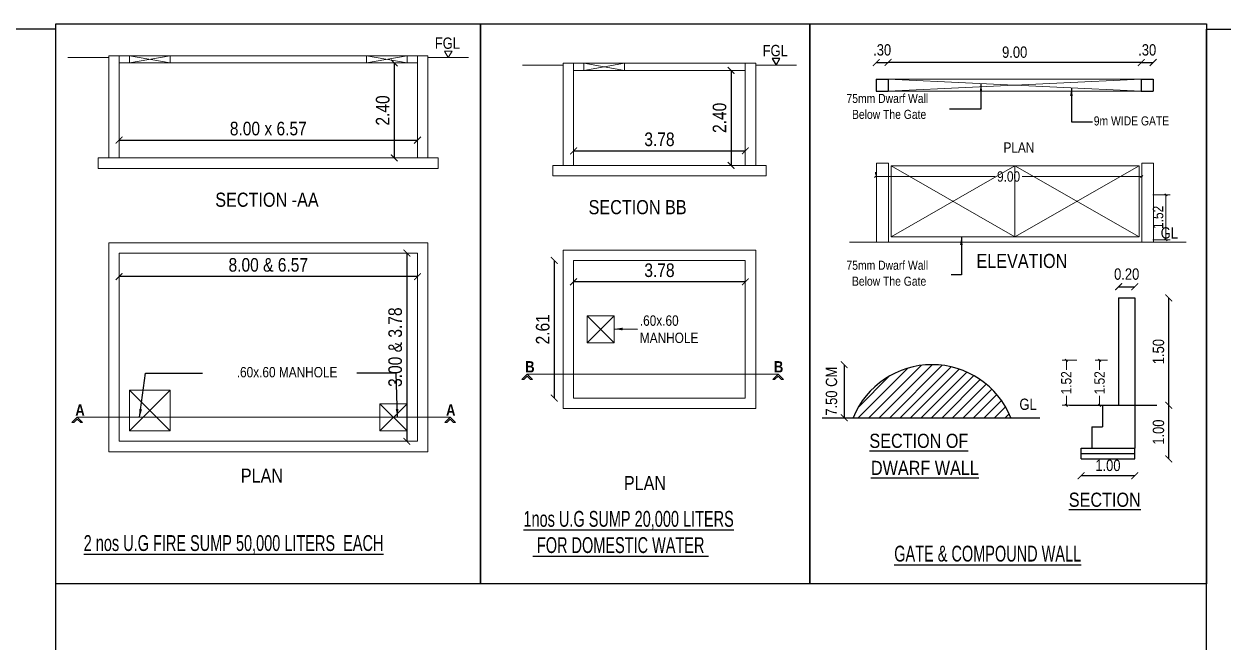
# Model space of a CAD drawing. Header units: metres. Extents: x 385023 to 385532, y 1408468 to 1408621.
# Drawn here: x 385165.51 to 385206.05, y 1408507.37 to 1408528.25 of the extents above; entities that cross this region are included whole.
import ezdxf
from ezdxf.enums import TextEntityAlignment as Align

# ---------------------------------------------------------------- set-up
doc = ezdxf.new("R2010")
doc.units = ezdxf.units.M
doc.header["$MEASUREMENT"] = 0
doc.linetypes.add('HIDDEN2', pattern=[4.7624999999999975, 3.174999999999998, -1.587499999999999])
for name, color, linetype in [('A-EQUP-SERV', 7, 'HIDDEN2'), ('CLIENT', 2, 'Continuous'), ('Wall', 5, 'Continuous')]:
    doc.layers.add(name, color=color, linetype=linetype)
for name, color, linetype, lineweight in [('COMPOUNDWALL', 7, 'Continuous', 25), ('Doorwin', 8, 'Continuous', 18), ('MAIN_GATE', 57, 'Continuous', 50), ('PHE-TEXT', 7, 'Continuous', 25), ('TITLE', 41, 'Continuous', 13)]:
    doc.layers.add(name, color=color, linetype=linetype, lineweight=lineweight)
doc.styles.add('ARIAL', font='ARIALN.TTF')
doc.styles.add('CGR', font='ARIALNB.TTF')
doc.styles.add('RIA-AP', font='ARIALN.TTF')
doc.styles.get("Standard").update_dxf_attribs({"font": 'ARIALN.TTF', "height": 0.35})
doc.dimstyles.new('BLD OUTER', dxfattribs={"dimscale": 0.096, "dimtxt": 3, "dimasz": 0.762, "dimexe": 1.523999999999999, "dimexo": 3.96875, "dimgap": 0.889, "dimtad": 0, "dimzin": 0, "dimdsep": 46, "dimtxsty": 'Standard', "dimblk": 'OBLIQUE', "dimcen": 0, "dimclrd": 256, "dimadec": 0, "dimazin": 0, "dimtfac": 1, "dimtofl": 0, "dimtmove": 0, "dimatfit": 3, "dimldrblk": 'OPEN', "dimfxl": 0, "dimtolj": 1, "dimtzin": 0, "dimlwd": 18, "dimlwe": 18, "dimarcsym": 0})
doc.dimstyles.new('RIA-AP', dxfattribs={"dimtxt": 0.3, "dimasz": 0.15, "dimexe": 0, "dimexo": 1, "dimgap": 0.1, "dimtad": 1, "dimzin": 4, "dimdsep": 46, "dimtxsty": 'RIA-AP', "dimblk": 'ARCHTICK', "dimcen": 0.09, "dimse1": 1, "dimse2": 1, "dimclrd": 8, "dimclre": 8, "dimclrt": 4, "dimazin": 0, "dimtfac": 1, "dimtix": 1, "dimtofl": 0, "dimtmove": 2, "dimatfit": 3, "dimfxl": 0, "dimtolj": 1, "dimtzin": 0, "dimarcsym": 0})
doc.dimstyles.get("Standard").update_dxf_attribs({"dimtxt": 0.25, "dimasz": 0.18, "dimexe": 0.18, "dimexo": 0.0625, "dimgap": 0.1, "dimtad": 1, "dimtoh": 1, "dimzin": 0, "dimdsep": 46, "dimtxsty": 'CGR', "dimblk": 'ARCHTICK', "dimcen": 0.09, "dimse1": 1, "dimse2": 1, "dimclrd": 1, "dimclrt": 3, "dimaunit": 1, "dimadec": 3, "dimazin": 0, "dimtfac": 1, "dimtix": 1, "dimtofl": 0, "dimtmove": 0, "dimatfit": 3, "dimfxl": 0, "dimtolj": 1, "dimtzin": 0, "dimarcsym": 0})

# ---------------------------------------------------------------- blocks, each defined once
blk = doc.blocks.new('_ArchTick')
at = {"color": 0, "linetype": 'ByBlock', "const_width": 0.15}
blk.add_lwpolyline([(-0.5, -0.5), (0.5, 0.5)], dxfattribs=at)
blk = doc.blocks.new('*D643')
at = {"layer": 'Defpoints', "color": 0}
for p in [(12.2108036322752, -6.274705012857948), (18.8108036322752, -6.274705012857948), (12.2108036322752, -6.794608568093086)]:
    blk.add_point(p, dxfattribs=at)
at = {"layer": 'Doorwin', "color": 1, "lineweight": -2}
blk.add_line((18.8108036322752, -6.794608568093086), (12.2108036322752, -6.794608568093086), dxfattribs=at)
at = {"layer": 'Doorwin', "color": 1, "lineweight": -2, "xscale": 0.15, "yscale": 0.15, "zscale": 0.15, "rotation": 180}
blk.add_blockref('_ArchTick', (12.2108036322752, -6.794608568093086), dxfattribs=at)
at = {"layer": 'Doorwin', "color": 1, "lineweight": -2, "xscale": 0.15, "yscale": 0.15, "zscale": 0.15}
blk.add_blockref('_ArchTick', (18.8108036322752, -6.794608568093086), dxfattribs=at)
at = {"layer": 'Doorwin', "color": 4, "insert": (15.5108036322752, -6.537205970690487), "char_height": 0.3, "attachment_point": 5, "style": 'RIA-AP'}
blk.add_mtext('\\A1;8.00 & 6.57', dxfattribs=at)
blk = doc.blocks.new('*D645')
at = {"layer": 'Defpoints', "color": 0}
for p in [(18.81080363227521, -6.274705012857952), (18.57646804349073, -10.43470501285795), (18.81080363227521, -10.43470501285795)]:
    blk.add_point(p, dxfattribs=at)
at = {"layer": 'Doorwin', "color": 1, "lineweight": -2}
blk.add_line((18.57646804349072, -6.274705012857952), (18.57646804349073, -10.43470501285795), dxfattribs=at)
at = {"layer": 'Doorwin', "color": 1, "lineweight": -2, "xscale": 0.15, "yscale": 0.15, "zscale": 0.15}
for p, rotation in [((18.57646804349072, -6.274705012857952), 90), ((18.57646804349073, -10.43470501285795), 270)]:
    blk.add_blockref('_ArchTick', p, dxfattribs=dict(at, rotation=rotation))
at = {"layer": 'Doorwin', "color": 4, "insert": (18.31906544608812, -8.354705012857954), "char_height": 0.3, "attachment_point": 5, "rotation": 90, "style": 'RIA-AP'}
blk.add_mtext('\\A1;3.00 & 3.78', dxfattribs=at)
blk = doc.blocks.new('*D553')
at = {"layer": 'Defpoints', "color": 0}
for p in [(18.81080363227534, -2.07172498183286), (18.29730950187046, -4.171724981832861), (18.81080363227534, -4.171724981832861)]:
    blk.add_point(p, dxfattribs=at)
at = {"layer": 'Doorwin', "color": 1, "lineweight": -2}
blk.add_line((18.29730950187046, -2.07172498183286), (18.29730950187046, -4.171724981832861), dxfattribs=at)
at = {"layer": 'Doorwin', "color": 1, "lineweight": -2, "xscale": 0.15, "yscale": 0.15, "zscale": 0.15}
for p, rotation in [((18.29730950187046, -2.07172498183286), 90), ((18.29730950187046, -4.171724981832861), 270)]:
    blk.add_blockref('_ArchTick', p, dxfattribs=dict(at, rotation=rotation))
at = {"layer": 'Doorwin', "color": 4, "insert": (18.04312119018214, -3.121724981832866), "char_height": 0.3, "attachment_point": 5, "rotation": 90, "style": 'RIA-AP'}
blk.add_mtext('\\A1;2.40', dxfattribs=at)
blk = doc.blocks.new('*D648')
at = {"layer": 'Defpoints', "color": 0}
for p in [(26.06387646088216, -2.235789535998265), (25.74847898936705, -4.335789535998267), (26.06387646088195, -4.335789535998266)]:
    blk.add_point(p, dxfattribs=at)
at = {"layer": 'Doorwin', "color": 1, "lineweight": -2}
blk.add_line((25.74847898936705, -2.235789535998265), (25.74847898936705, -4.335789535998267), dxfattribs=at)
at = {"layer": 'Doorwin', "color": 1, "lineweight": -2, "xscale": 0.15, "yscale": 0.15, "zscale": 0.15}
for p, rotation in [((25.74847898936705, -2.235789535998265), 90), ((25.74847898936705, -4.335789535998267), 270)]:
    blk.add_blockref('_ArchTick', p, dxfattribs=dict(at, rotation=rotation))
at = {"layer": 'Doorwin', "color": 4, "insert": (25.49429067767873, -3.285789535998273), "char_height": 0.3, "attachment_point": 5, "rotation": 90, "style": 'RIA-AP'}
blk.add_mtext('\\A1;2.40', dxfattribs=at)
blk = doc.blocks.new('*D646')
at = {"layer": 'Defpoints', "color": 0}
for p in [(22.26412056725167, -6.438769567023352), (26.06387646088204, -6.438769567023352), (22.26412056725167, -6.909704718361343)]:
    blk.add_point(p, dxfattribs=at)
at = {"layer": 'Doorwin', "color": 1, "lineweight": -2}
blk.add_line((26.06387646088204, -6.909704718361343), (22.26412056725167, -6.909704718361343), dxfattribs=at)
at = {"layer": 'Doorwin', "color": 1, "lineweight": -2, "xscale": 0.15, "yscale": 0.15, "zscale": 0.15, "rotation": 180}
blk.add_blockref('_ArchTick', (22.26412056725167, -6.909704718361343), dxfattribs=at)
at = {"layer": 'Doorwin', "color": 1, "lineweight": -2, "xscale": 0.15, "yscale": 0.15, "zscale": 0.15}
blk.add_blockref('_ArchTick', (26.06387646088204, -6.909704718361343), dxfattribs=at)
at = {"layer": 'Doorwin', "color": 4, "insert": (24.16399851406685, -6.655711211867838), "char_height": 0.3, "attachment_point": 5, "style": 'RIA-AP'}
blk.add_mtext('\\A1;3.78', dxfattribs=at)
blk = doc.blocks.new('*D647')
at = {"layer": 'Defpoints', "color": 0}
for p in [(22.26412056725167, -6.438769567023356), (21.83731032599932, -9.480185727274733), (22.26412056725167, -9.480185727274733)]:
    blk.add_point(p, dxfattribs=at)
at = {"layer": 'Doorwin', "color": 1, "lineweight": -2}
blk.add_line((21.83731032599931, -6.438769567023357), (21.83731032599932, -9.480185727274733), dxfattribs=at)
at = {"layer": 'Doorwin', "color": 1, "lineweight": -2, "xscale": 0.15, "yscale": 0.15, "zscale": 0.15}
for p, rotation in [((21.83731032599931, -6.438769567023357), 90), ((21.83731032599932, -9.480185727274733), 270)]:
    blk.add_blockref('_ArchTick', p, dxfattribs=dict(at, rotation=rotation))
at = {"layer": 'Doorwin', "color": 4, "insert": (21.583122014311, -7.959477647149049), "char_height": 0.3, "attachment_point": 5, "rotation": 90, "style": 'RIA-AP'}
blk.add_mtext('\\A1;2.61', dxfattribs=at)
blk = doc.blocks.new('*D122')
at = {"layer": 'Defpoints', "color": 0}
for p in [(33.49152721688393, -10.82603766693705), (34.67818157029842, -10.82603766693705), (33.49152721688393, -11.19699143370432)]:
    blk.add_point(p, dxfattribs=at)
at = {"layer": 'Doorwin', "color": 1, "lineweight": -2}
blk.add_line((34.67818157029842, -11.19699143370432), (33.49152721688393, -11.19699143370432), dxfattribs=at)
at = {"layer": 'Doorwin', "color": 1, "lineweight": -2, "xscale": 0.15, "yscale": 0.15, "zscale": 0.15, "rotation": 180}
blk.add_blockref('_ArchTick', (33.49152721688393, -11.19699143370432), dxfattribs=at)
at = {"layer": 'Doorwin', "color": 1, "lineweight": -2, "xscale": 0.15, "yscale": 0.15, "zscale": 0.15}
blk.add_blockref('_ArchTick', (34.67818157029842, -11.19699143370432), dxfattribs=at)
at = {"layer": 'Doorwin', "color": 4, "insert": (34.08485439359117, -10.96934818677389), "char_height": 0.25, "attachment_point": 5, "style": 'RIA-AP'}
blk.add_mtext('\\A1;1.00', dxfattribs=at)
blk = doc.blocks.new('*D121')
at = {"layer": 'Defpoints', "color": 0}
for p in [(34.67818157029844, -9.639383313522561), (35.43162980743761, -9.639383313522561), (34.67818157029844, -10.82603766693706)]:
    blk.add_point(p, dxfattribs=at)
at = {"layer": 'Doorwin', "color": 1, "lineweight": -2}
blk.add_line((35.43162980743761, -10.82603766693706), (35.43162980743761, -9.639383313522561), dxfattribs=at)
at = {"layer": 'Doorwin', "color": 1, "lineweight": -2, "xscale": 0.15, "yscale": 0.15, "zscale": 0.15}
for p, rotation in [((35.43162980743761, -9.639383313522561), 90), ((35.43162980743761, -10.82603766693706), 270)]:
    blk.add_blockref('_ArchTick', p, dxfattribs=dict(at, rotation=rotation))
at = {"layer": 'Doorwin', "color": 4, "insert": (35.20398656050718, -10.23271049022981), "char_height": 0.25, "attachment_point": 5, "rotation": 90, "style": 'RIA-AP'}
blk.add_mtext('\\A1;1.00', dxfattribs=at)
blk = doc.blocks.new('*D119')
at = {"layer": 'Defpoints', "color": 0}
for p in [(34.67818157029844, -7.266074606693113), (35.43162980743767, -7.266074606693113), (34.67818157029844, -9.639383313522561)]:
    blk.add_point(p, dxfattribs=at)
at = {"layer": 'Doorwin', "color": 1, "lineweight": -2}
blk.add_line((35.43162980743767, -9.639383313522561), (35.43162980743767, -7.266074606693113), dxfattribs=at)
at = {"layer": 'Doorwin', "color": 1, "lineweight": -2, "xscale": 0.15, "yscale": 0.15, "zscale": 0.15}
for p, rotation in [((35.43162980743767, -7.266074606693113), 90), ((35.43162980743767, -9.639383313522561), 270)]:
    blk.add_blockref('_ArchTick', p, dxfattribs=dict(at, rotation=rotation))
at = {"layer": 'Doorwin', "color": 4, "insert": (35.20398656050724, -8.452728960107844), "char_height": 0.25, "attachment_point": 5, "rotation": 90, "style": 'RIA-AP'}
blk.add_mtext('\\A1;1.50', dxfattribs=at)
blk = doc.blocks.new('*D120')
at = {"layer": 'Defpoints', "color": 0}
for p in [(34.67818157029842, -7.018176223105876), (34.32218526427391, -7.266074606693107), (34.67818157029842, -7.266074606693108)]:
    blk.add_point(p, dxfattribs=at)
at = {"layer": 'Doorwin', "color": 1, "lineweight": -2}
blk.add_line((34.32218526427391, -7.018176223105876), (34.67818157029842, -7.018176223105876), dxfattribs=at)
at = {"layer": 'Doorwin', "color": 1, "lineweight": -2, "xscale": 0.15, "yscale": 0.15, "zscale": 0.15, "rotation": 180}
blk.add_blockref('_ArchTick', (34.32218526427391, -7.018176223105876), dxfattribs=at)
at = {"layer": 'Doorwin', "color": 1, "lineweight": -2, "xscale": 0.15, "yscale": 0.15, "zscale": 0.15}
blk.add_blockref('_ArchTick', (34.67818157029842, -7.018176223105876), dxfattribs=at)
at = {"layer": 'Doorwin', "color": 4, "insert": (34.50018341728617, -6.740532976175452), "char_height": 0.25, "attachment_point": 5, "style": 'RIA-AP'}
blk.add_mtext('\\A1;0.20', dxfattribs=at)
blk = doc.blocks.new('*D118')
at = {"layer": 'Defpoints', "color": 0}
for p in [(30.19407456160572, -8.742078298198294), (28.25002805003392, -9.915143368962848), (30.19407456160572, -9.915143368962848)]:
    blk.add_point(p, dxfattribs=at)
at = {"layer": 'Doorwin', "color": 1, "lineweight": -2}
blk.add_line((28.25002805003392, -8.742078298198294), (28.25002805003392, -9.915143368962848), dxfattribs=at)
at = {"layer": 'Doorwin', "color": 1, "lineweight": -2, "xscale": 0.15, "yscale": 0.15, "zscale": 0.15}
for p, rotation in [((28.25002805003392, -8.742078298198294), 90), ((28.25002805003392, -9.915143368962848), 270)]:
    blk.add_blockref('_ArchTick', p, dxfattribs=dict(at, rotation=rotation))
at = {"layer": 'Doorwin', "color": 4, "insert": (27.97076474853323, -9.328610833580578), "char_height": 0.25, "attachment_point": 5, "rotation": 90, "style": 'RIA-AP'}
blk.add_mtext('\\A1;7.50 CM', dxfattribs=at)
blk = doc.blocks.new('*D125')
at = {"layer": 'Defpoints', "color": 0}
for p in [(29.22206466599551, -2.061835328778627), (29.22206466599551, -2.432140474528296), (34.82271651235806, -2.432140474528296)]:
    blk.add_point(p, dxfattribs=at)
at = {"layer": 'Doorwin', "color": 1, "lineweight": -2}
blk.add_line((34.82271651235806, -2.061835328778627), (29.22206466599551, -2.061835328778627), dxfattribs=at)
at = {"layer": 'Doorwin', "color": 1, "lineweight": -2, "xscale": 0.15, "yscale": 0.15, "zscale": 0.15, "rotation": 180}
blk.add_blockref('_ArchTick', (29.22206466599551, -2.061835328778627), dxfattribs=at)
at = {"layer": 'Doorwin', "color": 1, "lineweight": -2, "xscale": 0.15, "yscale": 0.15, "zscale": 0.15}
blk.add_blockref('_ArchTick', (34.82271651235806, -2.061835328778627), dxfattribs=at)
at = {"layer": 'Doorwin', "color": 4, "insert": (32.02239058917679, -1.834106815818191), "char_height": 0.25, "attachment_point": 5, "style": 'RIA-AP'}
blk.add_mtext('\\A1;9.00', dxfattribs=at)
blk = doc.blocks.new('*D124')
at = {"layer": 'Defpoints', "color": 0}
for p in [(35.08524706765638, -2.061835328778627), (34.82271651235806, -2.432140474528296), (35.08524706765638, -2.432140474528296)]:
    blk.add_point(p, dxfattribs=at)
at = {"layer": 'Doorwin', "color": 1, "lineweight": -2}
blk.add_line((34.82271651235806, -2.061835328778627), (35.08524706765638, -2.061835328778627), dxfattribs=at)
at = {"layer": 'Doorwin', "color": 1, "lineweight": -2, "xscale": 0.15, "yscale": 0.15, "zscale": 0.15, "rotation": 180}
blk.add_blockref('_ArchTick', (34.82271651235806, -2.061835328778627), dxfattribs=at)
at = {"layer": 'Doorwin', "color": 1, "lineweight": -2, "xscale": 0.15, "yscale": 0.15, "zscale": 0.15}
blk.add_blockref('_ArchTick', (35.08524706765638, -2.061835328778627), dxfattribs=at)
at = {"layer": 'Doorwin', "color": 4, "insert": (34.95398179000722, -1.784192081848204), "char_height": 0.25, "attachment_point": 5, "style": 'RIA-AP'}
blk.add_mtext('\\A1;.30', dxfattribs=at)
blk = doc.blocks.new('*D123')
at = {"layer": 'Defpoints', "color": 0}
for p in [(29.22206466599551, -2.061835328778627), (28.95953411069718, -2.432140474528296), (29.22206466599551, -2.432140474528296)]:
    blk.add_point(p, dxfattribs=at)
at = {"layer": 'Doorwin', "color": 1, "lineweight": -2}
blk.add_line((28.95953411069718, -2.061835328778627), (29.22206466599551, -2.061835328778627), dxfattribs=at)
at = {"layer": 'Doorwin', "color": 1, "lineweight": -2, "xscale": 0.15, "yscale": 0.15, "zscale": 0.15, "rotation": 180}
blk.add_blockref('_ArchTick', (28.95953411069718, -2.061835328778627), dxfattribs=at)
at = {"layer": 'Doorwin', "color": 1, "lineweight": -2, "xscale": 0.15, "yscale": 0.15, "zscale": 0.15}
blk.add_blockref('_ArchTick', (29.22206466599551, -2.061835328778627), dxfattribs=at)
at = {"layer": 'Doorwin', "color": 4, "insert": (29.09079938834634, -1.784192081848204), "char_height": 0.25, "attachment_point": 5, "style": 'RIA-AP'}
blk.add_mtext('\\A1;.30', dxfattribs=at)
blk = doc.blocks.new('*D644')
at = {"layer": 'Defpoints', "color": 0}
for p in [(12.2108036322752, -3.803321635822449), (18.81080363227514, -3.778315533490507), (18.81080363227514, -3.803321635823113)]:
    blk.add_point(p, dxfattribs=at)
at = {"layer": 'Doorwin', "color": 1, "lineweight": -2}
blk.add_line((12.2108036322752, -3.778315533490507), (18.81080363227514, -3.778315533490507), dxfattribs=at)
at = {"layer": 'Doorwin', "color": 1, "lineweight": -2, "xscale": 0.15, "yscale": 0.15, "zscale": 0.15, "rotation": 180}
blk.add_blockref('_ArchTick', (12.2108036322752, -3.778315533490507), dxfattribs=at)
at = {"layer": 'Doorwin', "color": 1, "lineweight": -2, "xscale": 0.15, "yscale": 0.15, "zscale": 0.15}
blk.add_blockref('_ArchTick', (18.81080363227514, -3.778315533490507), dxfattribs=at)
at = {"layer": 'Doorwin', "color": 4, "insert": (15.51080363227517, -3.523932416607389), "char_height": 0.3, "attachment_point": 5, "style": 'RIA-AP'}
blk.add_mtext('\\A1;8.00 x 6.57', dxfattribs=at)
blk = doc.blocks.new('*D661')
at = {"layer": 'Defpoints', "color": 0}
for p in [(22.26412056725167, -4.056881357656131), (26.06387646088198, -4.014188602940969), (26.06387646088198, -4.056881357656441)]:
    blk.add_point(p, dxfattribs=at)
at = {"layer": 'Doorwin', "color": 1, "lineweight": -2}
blk.add_line((22.26412056725167, -4.014188602940969), (26.06387646088198, -4.014188602940969), dxfattribs=at)
at = {"layer": 'Doorwin', "color": 1, "lineweight": -2, "xscale": 0.15, "yscale": 0.15, "zscale": 0.15, "rotation": 180}
blk.add_blockref('_ArchTick', (22.26412056725167, -4.014188602940969), dxfattribs=at)
at = {"layer": 'Doorwin', "color": 1, "lineweight": -2, "xscale": 0.15, "yscale": 0.15, "zscale": 0.15}
blk.add_blockref('_ArchTick', (26.06387646088198, -4.014188602940969), dxfattribs=at)
at = {"layer": 'Doorwin', "color": 4, "insert": (24.16399851406682, -3.761016706624461), "char_height": 0.3, "attachment_point": 5, "style": 'RIA-AP'}
blk.add_mtext('\\A1;3.78', dxfattribs=at)
blk = doc.blocks.new('A$C222665A7')
at = {"color": 3, "lineweight": 5, "ltscale": 2}
blk.add_lwpolyline([(45.17418619175441, 9.82545316e-08), (0, 9.82545316e-08), (0, 32.31544243777171), (45.17418619175441, 32.31544243777171)], close=True, dxfattribs=at)
blk = doc.blocks.new('_Oblique')
at = {"color": 0, "linetype": 'ByBlock', "lineweight": -2}
blk.add_line((-0.5, -0.5), (0.5, 0.5), dxfattribs=at)
blk = doc.blocks.new('*D754')
at = {"layer": 'COMPOUNDWALL', "color": 0, "lineweight": 18, "ltscale": 100}
for p, q in [((385202.14237037, 1408516.883786252), (385201.7318831533, 1408516.883786252)), ((385202.14237037, 1408515.363786252), (385201.7318831533, 1408515.363786252))]:
    blk.add_line(p, q, dxfattribs=at)
at = {"layer": 'COMPOUNDWALL', "lineweight": 18, "ltscale": 100}
for p, q in [((385201.8781871533, 1408516.883786252), (385201.8781871533, 1408516.567247578)), ((385201.8781871533, 1408515.363786252), (385201.8781871533, 1408515.680324926))]:
    blk.add_line(p, q, dxfattribs=at)
at = {"layer": 'Defpoints', "color": 0, "ltscale": 100}
for p in [(385201.8781871533, 1408516.883786252), (385202.5233703699, 1408516.883786252), (385202.5233703699, 1408515.363786252)]:
    blk.add_point(p, dxfattribs=at)
at = {"layer": 'COMPOUNDWALL', "lineweight": 18, "ltscale": 100, "xscale": 0.073152, "yscale": 0.073152, "zscale": 0.073152}
for p, rotation in [((385201.8781871533, 1408516.883786252), 90), ((385201.8781871533, 1408515.363786252), 270)]:
    blk.add_blockref('_Oblique', p, dxfattribs=dict(at, rotation=rotation))
at = {"layer": 'COMPOUNDWALL', "color": 0, "ltscale": 100, "insert": (385201.8781871531, 1408516.123786252), "char_height": 0.35, "attachment_point": 5, "rotation": 90}
blk.add_mtext('\\A1;1.52', dxfattribs=at)
blk = doc.blocks.new('_Open')
at = {"color": 0, "linetype": 'ByBlock', "lineweight": -2}
for p, q in [((-1, 0.1666666666666666), (0, 0)), ((-1, -0.1666666666666666), (0, 0)), ((0, 0), (-1, 0))]:
    blk.add_line(p, q, dxfattribs=at)
blk = doc.blocks.new('*D755')
at = {"layer": 'Defpoints', "color": 0, "ltscale": 100}
for p in [(385203.3007393765, 1408523.091409803), (385194.3007393766, 1408522.782931695), (385203.3007393765, 1408522.782931695)]:
    blk.add_point(p, dxfattribs=at)
at = {"layer": 'MAIN_GATE', "color": 0, "lineweight": 18, "ltscale": 100}
for p, q in [((385194.3007393766, 1408523.163931695), (385194.3007393766, 1408523.237713803)), ((385203.3007393765, 1408523.163931695), (385203.3007393765, 1408523.237713803))]:
    blk.add_line(p, q, dxfattribs=at)
at = {"layer": 'MAIN_GATE', "lineweight": 18, "ltscale": 100}
for p, q in [((385194.3007393766, 1408523.091409803), (385198.3430727299, 1408523.091409803)), ((385203.3007393765, 1408523.091409803), (385199.2584060232, 1408523.091409803))]:
    blk.add_line(p, q, dxfattribs=at)
at = {"layer": 'MAIN_GATE', "lineweight": 18, "ltscale": 100, "xscale": 0.073152, "yscale": 0.073152, "zscale": 0.073152, "rotation": 180}
blk.add_blockref('_Oblique', (385194.3007393766, 1408523.091409803), dxfattribs=at)
at = {"layer": 'MAIN_GATE', "lineweight": 18, "ltscale": 100, "xscale": 0.073152, "yscale": 0.073152, "zscale": 0.073152}
blk.add_blockref('_Oblique', (385203.3007393765, 1408523.091409803), dxfattribs=at)
at = {"layer": 'MAIN_GATE', "color": 0, "ltscale": 100, "insert": (385198.8007393766, 1408523.091409803), "char_height": 0.35, "attachment_point": 5}
blk.add_mtext('\\A1;9.00', dxfattribs=at)
blk = doc.blocks.new('*D752')
at = {"layer": 'Defpoints', "color": 0, "ltscale": 100}
for p in [(385203.3007393765, 1408522.472931695), (385204.1204918228, 1408522.472931695), (385203.3007393765, 1408520.952931694)]:
    blk.add_point(p, dxfattribs=at)
at = {"layer": 'MAIN_GATE', "color": 0, "lineweight": 18, "ltscale": 100}
for p, q in [((385203.6817393766, 1408522.472931695), (385204.2667958228, 1408522.472931695)), ((385203.6817393766, 1408520.952931694), (385204.2667958228, 1408520.952931694))]:
    blk.add_line(p, q, dxfattribs=at)
at = {"layer": 'MAIN_GATE', "lineweight": 18, "ltscale": 100}
blk.add_line((385204.1204918228, 1408520.952931694), (385204.1204918228, 1408522.472931695), dxfattribs=at)
at = {"layer": 'MAIN_GATE', "lineweight": 18, "ltscale": 100, "xscale": 0.073152, "yscale": 0.073152, "zscale": 0.073152}
for p, rotation in [((385204.1204918228, 1408522.472931695), 90), ((385204.1204918228, 1408520.952931694), 270)]:
    blk.add_blockref('_Oblique', p, dxfattribs=dict(at, rotation=rotation))
at = {"layer": 'MAIN_GATE', "color": 0, "ltscale": 100, "insert": (385203.8564472768, 1408521.712931694), "char_height": 0.35, "attachment_point": 5, "rotation": 90}
blk.add_mtext('\\A1;1.52', dxfattribs=at)
blk = doc.blocks.new('*D756')
at = {"layer": 'COMPOUNDWALL', "color": 0, "lineweight": 18, "ltscale": 100}
for p, q in [((385201.1124765382, 1408516.883786252), (385200.6083079777, 1408516.883786252)), ((385201.1124765382, 1408515.363786252), (385200.6083079777, 1408515.363786252))]:
    blk.add_line(p, q, dxfattribs=at)
at = {"layer": 'COMPOUNDWALL', "lineweight": 18, "ltscale": 100}
for p, q in [((385200.7546119778, 1408516.883786252), (385200.7546119778, 1408516.567247578)), ((385200.7546119778, 1408515.363786252), (385200.7546119778, 1408515.680324926))]:
    blk.add_line(p, q, dxfattribs=at)
at = {"layer": 'Defpoints', "color": 0, "ltscale": 100}
for p in [(385200.7546119778, 1408516.883786252), (385201.4934765382, 1408516.883786252), (385201.4934765382, 1408515.363786252)]:
    blk.add_point(p, dxfattribs=at)
at = {"layer": 'COMPOUNDWALL', "lineweight": 18, "ltscale": 100, "xscale": 0.073152, "yscale": 0.073152, "zscale": 0.073152}
for p, rotation in [((385200.7546119778, 1408516.883786252), 90), ((385200.7546119778, 1408515.363786252), 270)]:
    blk.add_blockref('_Oblique', p, dxfattribs=dict(at, rotation=rotation))
at = {"layer": 'COMPOUNDWALL', "color": 0, "ltscale": 100, "insert": (385200.7546119775, 1408516.123786252), "char_height": 0.35, "attachment_point": 5, "rotation": 90}
blk.add_mtext('\\A1;1.52', dxfattribs=at)
blk = doc.blocks.new('A$C5CB62CD8')
at = {"layer": 'CLIENT'}
h = blk.add_hatch(dxfattribs=at)
h.set_pattern_fill('ANSI31', color=8, scale=1.312664062499999, style=0)
h.set_pattern_definition([(44.99999999999999, (99.76017933627415, 64.96042426485269), (-0.116024207501704, 0.116024207501704), [])])
h.paths.add_polyline_path([(28.4489628954334, -9.915143368962843), (31.93918622777847, -9.915143368962843, 0.6722005780510045)])
at = {"layer": 'A-EQUP-SERV', "color": 3, "linetype": 'Continuous'}
for points in [[(10.81326817954414, -1.210370681185503), (20.20176352103499, -1.210370681185501), (20.20176352103499, -13.58667599803175), (10.81326817954414, -13.58667599803175)], [(20.20176352103499, -1.210370681185501), (27.49406185914722, -1.210370681185501), (27.49406185914722, -13.58667599803175), (20.20176352103499, -13.58667599803175)], [(27.49406185914722, -1.210370681185501), (36.26616839434246, -1.210370681185501), (36.26616839434246, -13.58667599803175), (27.49406185914722, -13.58667599803175)]]:
    blk.add_lwpolyline(points, close=True, dxfattribs=at)
at = {"layer": 'Doorwin', "color": 4}
for p, q in [((11.98080363227564, -1.954368884684756), (11.07814736168257, -1.954368884684756)), ((11.98080363227564, -1.911724981832778), (19.04080363227467, -1.911724981832778)), ((11.98080363227564, -1.911724981832778), (11.98080363227586, -4.171724981832859)), ((12.2108036322752, -1.911724981832778), (12.2108036322752, -4.171724981832859)), ((12.2108036322752, -2.07172498183286), (18.81080363227533, -2.07172498183286)), ((13.34080363227531, -2.07172498183286), (12.44080363227522, -1.911724981832778)), ((12.44080363227522, -2.07172498183286), (13.34080363227531, -1.911724981832778)), ((12.44080363227522, -1.911724981832778), (12.44080363227522, -2.07172498183286)), ((13.34080363227531, -1.911724981832778), (13.34080363227531, -2.07172498183286)), ((18.58080363227508, -2.071724981833314), (17.68080363227522, -1.911724981833232)), ((17.68080363227522, -2.071724981833314), (18.58080363227508, -1.911724981833232)), ((17.68080363227522, -1.911724981833232), (17.68080363227522, -2.071724981833314)), ((18.58080363227508, -1.911724981833232), (18.58080363227508, -2.071724981833314)), ((18.81080363227533, -1.911724981832778), (18.8108036322751, -4.171724981832859)), ((19.04080363227467, -1.911724981832778), (19.04080363227467, -4.171724981832859)), ((19.04080363227467, -1.954368884684756), (19.94345990286796, -1.954368884684756)), ((22.0341205672521, -2.118433438850161), (21.13146429665903, -2.118433438850161)), ((22.0341205672521, -2.075789535998183), (26.2938764608815, -2.075789535998183)), ((22.0341205672521, -2.075789535998183), (22.03412056725233, -4.335789535998264)), ((22.26412056725167, -2.075789535998183), (22.26412056725167, -4.335789535998264)), ((23.39412056725178, -2.235789535998264), (22.49412056725168, -2.075789535998183)), ((22.49412056725168, -2.235789535998264), (23.39412056725178, -2.075789535998183)), ((22.49412056725168, -2.075789535998183), (22.49412056725168, -2.235789535998264)), ((23.39412056725178, -2.075789535998183), (23.39412056725178, -2.235789535998264)), ((26.06387646088216, -2.075789535998183), (26.06387646088194, -4.335789535998264)), ((26.2938764608815, -2.075789535998183), (26.2938764608815, -4.335789535998264)), ((26.2938764608815, -2.118433438850161), (27.1965327314748, -2.118433438850161)), ((22.26412056725167, -2.235789535998264), (26.06387646088216, -2.235789535998264)), ((34.82271651235806, -2.432140474528296), (29.22206466599551, -2.432140474528296)), ((34.82271651235806, -2.694671029826622), (29.22206466599551, -2.432140474528296)), ((29.22206466599551, -2.694671029826622), (34.82271651235806, -2.432140474528296)), ((34.82271651235806, -2.694671029826622), (29.22206466599551, -2.694671029826622)), ((11.75080363227562, -4.171724981832859), (19.27080363227468, -4.171724981832859)), ((11.75080363227562, -4.401724981833106), (11.75080363227562, -4.171724981832859)), ((19.27080363227468, -4.171724981832859), (19.27080363227468, -4.401724981833106)), ((11.75080363227562, -4.401724981833106), (19.27080363227468, -4.401724981832877)), ((21.80412056725208, -4.335789535998264), (26.52387646088152, -4.335789535998264)), ((21.80412056725208, -4.565789535998509), (21.80412056725208, -4.335789535998264)), ((26.52387646088152, -4.335789535998264), (26.52387646088152, -4.565789535998509)), ((28.96846315370885, -4.284277567970775), (29.23099370900718, -4.284277567970775)), ((28.96846315370885, -6.034481269959088), (28.96846315370885, -4.284277567970775)), ((29.23099370900718, -4.284277567970775), (29.23099370900718, -6.034481269959088)), ((29.28933383240678, -4.342617691370605), (34.77330543197013, -4.342617691370605)), ((29.28933383240678, -5.917801023159881), (32.02239058917667, -4.342617691370605)), ((32.02239058917667, -5.917801023159881), (29.28933383240678, -4.342617691370605)), ((29.28933383240678, -4.342617691370605), (29.28933383240678, -5.917801023159881)), ((34.77330543197013, -5.917801023159881), (32.02239058917667, -4.342617691370605)), ((32.02239058917667, -5.917801023159881), (34.77330543197013, -4.342617691370605)), ((32.02239058917667, -5.917801023159881), (32.02239058917667, -4.342617691370605)), ((34.77330543197013, -5.917801023159881), (34.77330543197013, -4.342617691370605)), ((34.83164555536973, -6.034481269959088), (34.83164555536973, -4.284277567970775)), ((34.83164555536973, -4.284277567970775), (35.09417611066783, -4.284277567970775)), ((35.09417611066783, -4.284277567970775), (35.09417611066783, -6.034481269959088)), ((21.80412056725208, -4.565789535998509), (26.52387646088152, -4.565789535998283)), ((28.37165317825157, -6.034481269959088), (35.8141155763126, -6.034481269959088)), ((29.28933383240678, -5.917801023159881), (34.77330543197013, -5.917801023159881)), ((23.16412056725158, -8.259477647148996), (22.56412056725121, -7.659477647149314)), ((23.16412056725158, -7.659477647149088), (22.56412056725121, -8.259477647148767)), ((26.78740976516836, -8.949298686418516), (21.23884557755946, -8.949298686418516)), ((13.34080363227531, -9.304705012858067), (12.44080363227476, -10.2047050128577)), ((13.34080363227531, -10.20470501285793), (12.44080363227476, -9.304705012858292)), ((18.58080363227518, -9.60470501285802), (17.98080363227482, -10.2047050128577)), ((18.58080363227518, -10.20470501285793), (17.98080363227482, -9.604705012858247)), ((19.53433693656152, -9.903817972001734), (11.28591889291374, -9.903817972001734))]:
    blk.add_line(p, q, dxfattribs=at)
for points in [[(19.4921317675712, -1.954368884684756), (19.57633261008504, -1.808528747410493), (19.40793092505736, -1.808528747410493)], [(11.98080363227518, -10.66470501285796), (19.04080363227522, -10.66470501285796), (19.04080363227522, -6.044705012857929), (11.98080363227518, -6.044705012857929)], [(12.2108036322752, -10.43470501285795), (18.8108036322752, -10.43470501285795), (18.8108036322752, -6.274705012857948), (12.2108036322752, -6.274705012857948)], [(22.03412056725165, -9.710185727274748), (26.29387646088205, -9.710185727274748), (26.29387646088205, -6.208769567023334), (22.03412056725165, -6.208769567023334)], [(22.26412056725167, -9.480185727274726), (26.06387646088204, -9.480185727274726), (26.06387646088204, -6.438769567023352), (22.26412056725167, -6.438769567023352)], [(22.56412056725167, -7.659477647149088), (23.16412056725158, -7.659477647149088), (23.16412056725158, -8.259477647148996), (22.56412056725167, -8.259477647148996)], [(21.16303627023103, -9.067892081260325), (21.23884557755946, -8.992082773949404), (21.31465488484105, -9.067892081260325), (21.35743897242446, -9.067892081260325), (21.23884557755946, -8.949298686418516), (21.12025218269423, -9.067892081260325)], [(26.71160045784016, -9.067892081260325), (26.78740976516836, -8.992082773949404), (26.86321907245017, -9.067892081260325), (26.90600316003382, -9.067892081260325), (26.78740976516836, -8.949298686418516), (26.66881637030336, -9.067892081260325)], [(12.44080363227522, -10.20470501285793), (13.34080363227531, -10.20470501285793), (13.34080363227531, -9.304705012858067), (12.44080363227522, -9.304705012858067)], [(17.98080363227527, -10.20470501285793), (18.58080363227518, -10.20470501285793), (18.58080363227518, -9.60470501285802), (17.98080363227527, -9.60470501285802)], [(11.21010958558531, -10.02241136684354), (11.28591889291374, -9.946602059532623), (11.36172820019533, -10.02241136684354), (11.40451228777874, -10.02241136684354), (11.28591889291374, -9.903817972001734), (11.16732549804851, -10.02241136684354)], [(19.45852762923332, -10.02241136684354), (19.53433693656152, -9.946602059532623), (19.61014624384334, -10.02241136684354), (19.65293033142698, -10.02241136684354), (19.53433693656152, -9.903817972001734), (19.41574354169652, -10.02241136684354)]]:
    blk.add_lwpolyline(points, close=True, dxfattribs=at)
at = {"layer": 'PHE-TEXT'}
blk.add_lwpolyline([(26.74520459617804, -2.118433438850161), (26.82940543869187, -1.972593301575898), (26.6610037536642, -1.972593301575898)], close=True, dxfattribs=at)
at = {"layer": 'Wall', "color": 4}
for p, q in [((28.95953411069718, -2.432140474528296), (28.95953411069718, -2.694671029826622)), ((28.95953411069718, -2.432140474528296), (29.22206466599551, -2.432140474528296)), ((29.22206466599551, -2.432140474528296), (29.22206466599551, -2.694671029826622)), ((34.82271651235806, -2.432140474528296), (35.08524706765638, -2.432140474528296)), ((34.82271651235806, -2.432140474528296), (34.82271651235806, -2.694671029826622)), ((35.08524706765638, -2.432140474528296), (35.08524706765638, -2.694671029826622)), ((28.95953411069718, -2.694671029826622), (29.22206466599551, -2.694671029826622)), ((34.82271651235806, -2.694671029826622), (35.08524706765638, -2.694671029826622)), ((34.32218526427391, -7.266074606693107), (34.67818157029842, -7.266074606693108)), ((34.32218526427391, -7.266074606693107), (34.32218526427391, -9.639383313522558)), ((34.67818157029842, -7.266074606693108), (34.67818157029842, -10.5887067962542)), ((33.23148687760795, -9.639383313522558), (35.16397430506959, -9.639383313522558)), ((33.96618895824963, -9.639383313522558), (33.96618895824963, -10.11404505488826)), ((27.76069758720041, -9.915143368962843), (32.57821050417351, -9.915143368962843)), ((33.72885808756678, -10.11404505488826), (33.96618895824963, -10.11404505488826)), ((33.72885808756678, -10.11404505488826), (33.72885808756678, -10.5887067962542)), ((33.49152721688393, -10.5887067962542), (34.67818157029842, -10.5887067962542)), ((33.49152721688393, -10.82603766693705), (33.49152721688393, -10.5887067962542)), ((34.67818157029842, -10.82603766693705), (34.67818157029842, -10.5887067962542)), ((33.49152721688393, -10.7073722315954), (34.67818157029842, -10.7073722315954)), ((33.49152721688393, -10.82603766693705), (34.67818157029842, -10.82603766693705))]:
    blk.add_line(p, q, dxfattribs=at)
blk.add_arc((30.1940745616057, -10.62666957017995), 1.884591271981665, 22.18196585208449, 157.8180341479155, dxfattribs=at)
at = {"color": 4, "style": 'RIA-AP'}
for s, height, p in [('FGL', 0.25, (26.4470226604061, -1.922859930186177)), ('75mm Dwarf Wall', 0.2, (28.30140022975888, -2.955786924020458)), ('Below The Gate', 0.2, (28.42356240739764, -3.308138557369829)), ('9m WIDE GATE', 0.2, (33.77192162074425, -3.452663823691182)), ('SECTION -AA', 0.3125, (14.33822420375782, -5.251296707470375)), ('SECTION BB', 0.3125, (22.59681649927461, -5.41536126163578)), ('ELEVATION', 0.3125, (31.17718844812271, -6.604435013618286)), ('75mm Dwarf Wall', 0.2, (28.30083022824942, -6.643941812349112)), ('Below The Gate', 0.2, (28.42299240588818, -6.996293445698483)), ('PLAN', 0.3125, (14.90301457424357, -11.35125562438505)), ('PLAN', 0.3125, (23.37647783450484, -11.51532017855045)), ('%%uSECTION', 0.3125, (33.21939764039536, -11.88324865007439))]:
    blk.add_text(s, height=height, dxfattribs=at).set_placement(p)
for s, p in [('%%USECTION OF', (29.902334444693, -10.4245867427262)), ('%%UDWARF WALL', (30.03625201704904, -11.02343376285694))]:
    blk.add_text(s, height=0.3125, dxfattribs=at).set_placement(p, align=Align.MIDDLE)
at = {"style": 'ARIAL', "width": 0.8}
for s, p in [('%%U1nos U.G SUMP 20,000 LITERS', (21.1554949564461, -12.32510308830188)), ('%%U2 nos U.G FIRE SUMP 50,000 LITERS  EACH', (11.42712192702082, -12.85977229731951)), ('%%U FOR DOMESTIC WATER ', (21.36403051518604, -12.90489018836969)), ('%%UGATE & COMPOUND WALL', (29.35789561864152, -13.09312266601375))]:
    blk.add_text(s, height=0.35, dxfattribs=at).set_placement(p)
at = {"color": 4, "char_height": 0.25, "attachment_point": 5, "style": 'RIA-AP'}
for insert in [(35.44315659102175, -5.830218004422476), (32.31828732181671, -9.618347714208312)]:
    blk.add_mtext('GL', dxfattribs=dict(at, insert=insert))
at = {"layer": 'Doorwin', "color": 4}
for s, style, p in [('FGL', 'RIA-AP', (19.19394983179926, -1.758795376020772)), ('B', 'CGR', (21.19595470271452, -8.913743036362703)), ('B', 'CGR', (26.69701150891658, -8.913743036362703)), ('A', 'CGR', (11.2430280180688, -9.868262321945922)), ('A', 'CGR', (19.44393868030975, -9.868262321945922))]:
    blk.add_text(s, height=0.25, dxfattribs=dict(at, style=style)).set_placement(p)
at = {"layer": 'Doorwin', "color": 4, "style": 'ARIAL'}
blk.add_text('.60x.60 MANHOLE', height=0.2286, dxfattribs=at).set_placement((17.04005065034653, -9.021333284835764), align=Align.RIGHT)
at = {"layer": 'Doorwin', "color": 4, "insert": (23.73020262520345, -7.652861416746585), "char_height": 0.2286, "attachment_point": 1, "style": 'ARIAL'}
blk.add_mtext_dynamic_manual_height_columns('.60x.60 MANHOLE', width=1.056125329347622, gutter_width=12.5, heights=[0], dxfattribs=at)
at = {"layer": 'TITLE', "ltscale": 24, "style": 'ARIAL'}
blk.add_text('PLAN', height=0.2286, dxfattribs=at).set_placement((31.77407773575169, -4.055598337674154))
at = {"layer": 'Doorwin', "color": 4}
for p1, p2, distance, text, override, picture, middle in [((28.95953411069718, -2.432140474528296), (29.22206466599551, -2.432140474528296), 0.37030514574966933, '.30', {"dimclrd": 1, "dimfxl": 0.02}, '*D123', (29.09079938834634, -1.784192081848204)), ((34.82271651235806, -2.432140474528296), (29.22206466599551, -2.432140474528296), -0.37030514574966933, '9.00', {"dimclrd": 1, "dimfxl": 0.02}, '*D125', (32.02239058917679, -1.834106815818191)), ((34.82271651235806, -2.432140474528296), (35.08524706765638, -2.432140474528296), 0.37030514574966933, '.30', {"dimclrd": 1, "dimfxl": 0.02}, '*D124', (34.95398179000722, -1.784192081848204)), ((18.81080363227533, -2.07172498183286), (18.81080363227533, -4.171724981832859), -0.5134941304048724, '2.40', {"dimtad": 3, "dimclrd": 1, "dimfxl": 0.02}, '*D553', (18.04312119018214, -3.121724981832866)), ((26.06387646088215, -2.235789535998264), (26.06387646088194, -4.335789535998264), -0.31539747151488834, '2.40', {"dimclrd": 1, "dimfxl": 0.02}, '*D648', (25.49429067767873, -3.285789535998273)), ((12.2108036322752, -3.803321635822449), (18.81080363227514, -3.803321635823113), 0.025006102332605806, '8.00 x 6.57', {"dimtad": 3, "dimclrd": 1, "dimfxl": 0.02}, '*D644', (15.51080363227517, -3.523932416607389)), ((22.26412056725167, -4.056881357656131), (26.06387646088198, -4.056881357656441), 0.04269275471547208, '3.78', {"dimclrd": 1, "dimfxl": 0.02}, '*D661', (24.16399851406682, -3.761016706624461)), ((18.8108036322752, -6.274705012857948), (12.2108036322752, -6.274705012857948), 0.5199035552351381, '8.00 & 6.57', {"dimclrd": 1, "dimfxl": 0.02}, '*D643', (15.5108036322752, -6.537205970690487)), ((18.8108036322752, -6.274705012857948), (18.8108036322752, -10.43470501285795), -0.23433558878446803, '3.00 & 3.78', {"dimclrd": 1, "dimfxl": 0.02}, '*D645', (18.31906544608812, -8.354705012857954)), ((22.26412056725167, -6.438769567023352), (22.26412056725167, -9.480185727274726), -0.4268102412523511, '2.61', {"dimclrd": 1, "dimfxl": 0.02}, '*D647', (21.583122014311, -7.959477647149049)), ((26.06387646088204, -6.438769567023352), (22.26412056725167, -6.438769567023352), 0.47093515133799185, '3.78', {"dimclrd": 1, "dimfxl": 0.02}, '*D646', (24.16399851406685, -6.655711211867838)), ((34.32218526427391, -7.266074606693107), (34.67818157029842, -7.266074606693108), 0.24789838358723149, '0.20', {"dimclrd": 1, "dimfxl": 0.02}, '*D120', (34.50018341728617, -6.740532976175452)), ((34.67818157029842, -9.639383313522558), (34.67818157029842, -7.266074606693108), -0.7534482371392528, '1.50', {"dimclrd": 1, "dimfxl": 0.02}, '*D119', (35.20398656050724, -8.452728960107844)), ((30.1940745616057, -8.74207829819829), (30.1940745616057, -9.915143368962843), -1.9440465115717809, '7.50 CM', {"dimclrd": 1, "dimfxl": 0.02}, '*D118', (27.97076474853323, -9.328610833580578)), ((34.67818157029842, -10.82603766693705), (34.67818157029842, -9.639383313522558), -0.7534482371391888, '1.00', {"dimclrd": 1, "dimfxl": 0.02}, '*D121', (35.20398656050718, -10.23271049022981)), ((34.67818157029842, -10.82603766693705), (33.49152721688393, -10.82603766693705), 0.37095376676726843, '1.00', {"dimclrd": 1, "dimfxl": 0.02}, '*D122', (34.08485439359117, -10.96934818677389))]:
    dim = blk.add_aligned_dim(p1=p1, p2=p2, distance=distance, text=text, dimstyle='RIA-AP', override=override, dxfattribs=at)
    dim.commit()
    dim.dimension.update_dxf_attribs({"geometry": picture, "text_midpoint": middle})
for points, override in [([(31.27674228515116, -2.528453487926247), (31.27674228515116, -3.091151947979824), (30.58398721276581, -3.091151947979824)], {"dimgap": 0.05, "dimfxl": 0.125}), ([(33.27818092661948, -2.622270924245104), (33.27818092661948, -3.375387409340646), (33.74660476454028, -3.375387409340646)], {"dimgap": 0.05, "dimfxl": 0.125}), ([(30.84385162460967, -5.917801023159881), (30.84385162460967, -6.751766703606108), (30.61513308874783, -6.751766703606108)], {"dimgap": 0.05, "dimfxl": 0.125}), ([(23.16709013032802, -7.951171068251518), (23.67974269661829, -7.959477647149041)], {"dimgap": 0.05, "dimfxl": 0.125}), ([(12.66518996977948, -9.903817972001734), (12.79428567848663, -8.927000504807056), (14.05539238443362, -8.927000504807056)], {"dimgap": 0.05, "dimtad": 0, "dimfxl": 0.125}), ([(18.36624757270429, -9.903817972001734), (18.33744631285826, -8.927000504807056), (17.46692050707952, -8.927000504807056)], {"dimgap": 0.05, "dimtad": 0, "dimfxl": 0.125})]:
    blk.add_leader(points, dimstyle='Standard', override=override, dxfattribs=at)

msp = doc.modelspace()

# ---------------------------------------------------------------- linework, layer by layer
at = {"color": 3}
msp.add_lwpolyline([(385205.4930305548, 1408528.069358162), (385228.9931941303, 1408528.069358162), (385228.9931941303, 1408481.505576888), (385205.4930305548, 1408481.505576888)], close=True, dxfattribs=at)
at = {"layer": 'CLIENT', "color": 0, "elevation": 0.025212673160695}
msp.add_lwpolyline([(385120.0199663869, 1408473.32717635), (385166.5949613357, 1408473.32717635), (385166.5949613357, 1408528.069358162), (385120.0199663869, 1408528.069358162)], close=True, dxfattribs=at)

# ---------------------------------------------------------------- block references
at = {"xscale": 1.528237210329339, "yscale": 1.528237210329339, "zscale": 1.528237210329339}
msp.add_blockref('A$C5CB62CD8', (385150.0697225385, 1408530.095050516, 0.025212673160695), dxfattribs=at)
at = {"color": 230, "xscale": 0.8610685105425462, "yscale": 0.8610685105425462, "zscale": 0.8610685105425462}
msp.add_blockref('A$C222665A7', (385166.5949613357, 1408481.505576804, 0.025212673160695), dxfattribs=at)

# ---------------------------------------------------------------- dimensions: what is measured, and where the dimension line sits
at = {"layer": 'COMPOUNDWALL', "color": 2, "ltscale": 100}
dim = msp.add_aligned_dim(p1=(385201.4934765382, 1408515.363786252, 0.025212673160695), p2=(385201.4934765382, 1408516.883786252, 0.025212673160695), distance=0.7388645604369231, dimstyle='BLD OUTER', override={"dimpost": '\\X'}, dxfattribs=at)
dim.commit()
dim.dimension.update_dxf_attribs({"geometry": '*D756', "text_midpoint": (385200.7546119775, 1408516.123786252, 0.025212673160695)})
at = {"layer": 'COMPOUNDWALL', "color": 1, "ltscale": 100}
dim = msp.add_aligned_dim(p1=(385202.5233703699, 1408515.363786252, 0.025212673160695), p2=(385202.5233703699, 1408516.883786252, 0.025212673160695), distance=0.6451832166058011, dimstyle='BLD OUTER', override={"dimpost": '\\X'}, dxfattribs=at)
dim.commit()
dim.dimension.update_dxf_attribs({"geometry": '*D754', "text_midpoint": (385201.8781871531, 1408516.123786252, 0.025212673160695)})
at = {"layer": 'MAIN_GATE', "color": 2, "ltscale": 100}
dim = msp.add_aligned_dim(p1=(385194.3007393766, 1408522.782931695, 0.025212673160695), p2=(385203.3007393765, 1408522.782931695, 0.025212673160695), distance=0.30847810790874064, dimstyle='BLD OUTER', override={"dimpost": '\\X'}, dxfattribs=at)
dim.commit()
dim.dimension.update_dxf_attribs({"geometry": '*D755', "text_midpoint": (385198.8007393766, 1408523.091409803, 0.025212673160695)})
at = {"layer": 'MAIN_GATE', "color": 1, "ltscale": 100}
dim = msp.add_aligned_dim(p1=(385203.3007393765, 1408520.952931694, 0.025212673160695), p2=(385203.3007393765, 1408522.472931695, 0.025212673160695), distance=-0.8197524462593719, dimstyle='BLD OUTER', override={"dimtad": 3, "dimpost": '\\X'}, dxfattribs=at)
dim.commit()
dim.dimension.update_dxf_attribs({"geometry": '*D752', "text_midpoint": (385203.8564472768, 1408521.712931694, 0.025212673160695)})

doc.saveas('drawing.dxf')
